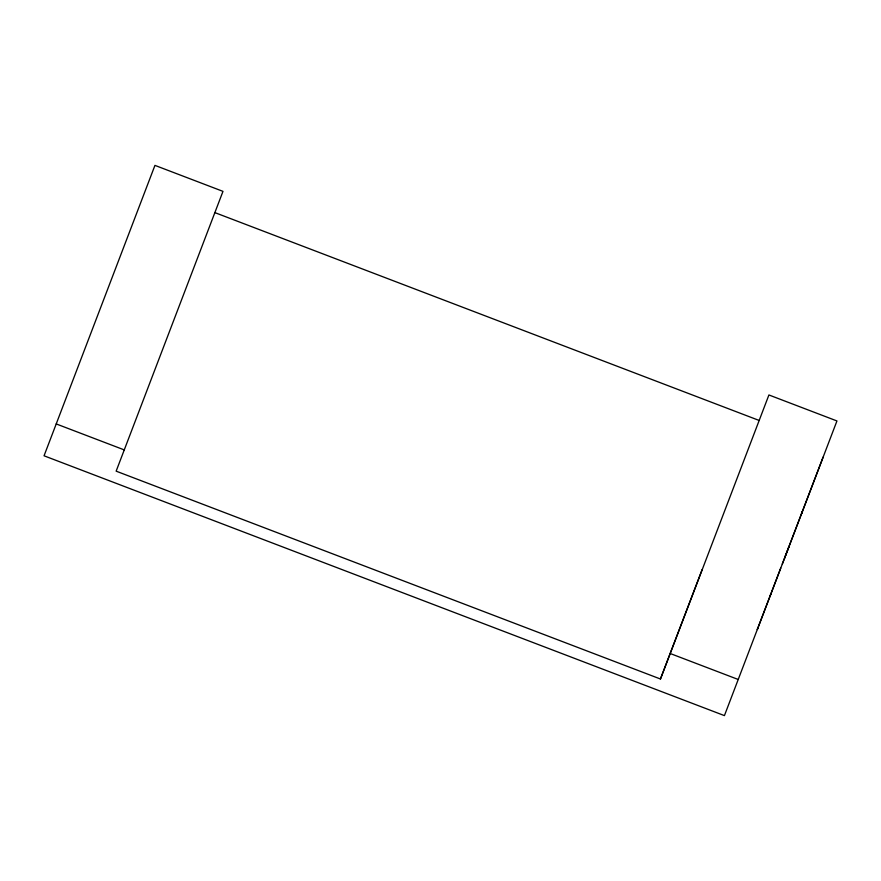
<?xml version="1.0" encoding="UTF-8"?>
<svg xmlns="http://www.w3.org/2000/svg" width="881" height="881" viewBox="0 0 881 881"><rect width="100%" height="100%" fill="white"/><g stroke="black" fill="none" stroke-linecap="round" stroke-linejoin="round"><path stroke-width="1.32" d="M771.018 593.585L769.906 596.481M787.162 551.341L785.323 556.153M787.427 550.636L789.013 546.462M801.479 513.865L802.459 511.255L801.919 512.676M660.453 679.009L768.915 394.963L836.95 420.953L724.424 715.614L44.05 455.796L154.946 165.386L222.981 191.364L116.149 471.159L660.453 679.009L702.113 569.655M780.731 568.113L757.297 629.552L757.836 628.131M782.295 564.093L784.817 557.442M823.151 457.074L784.619 558.014L784.894 557.31M214.876 212.618L759.18 420.468M670.188 653.504L738.223 679.482M56.219 423.926L124.265 449.905"/></g></svg>
